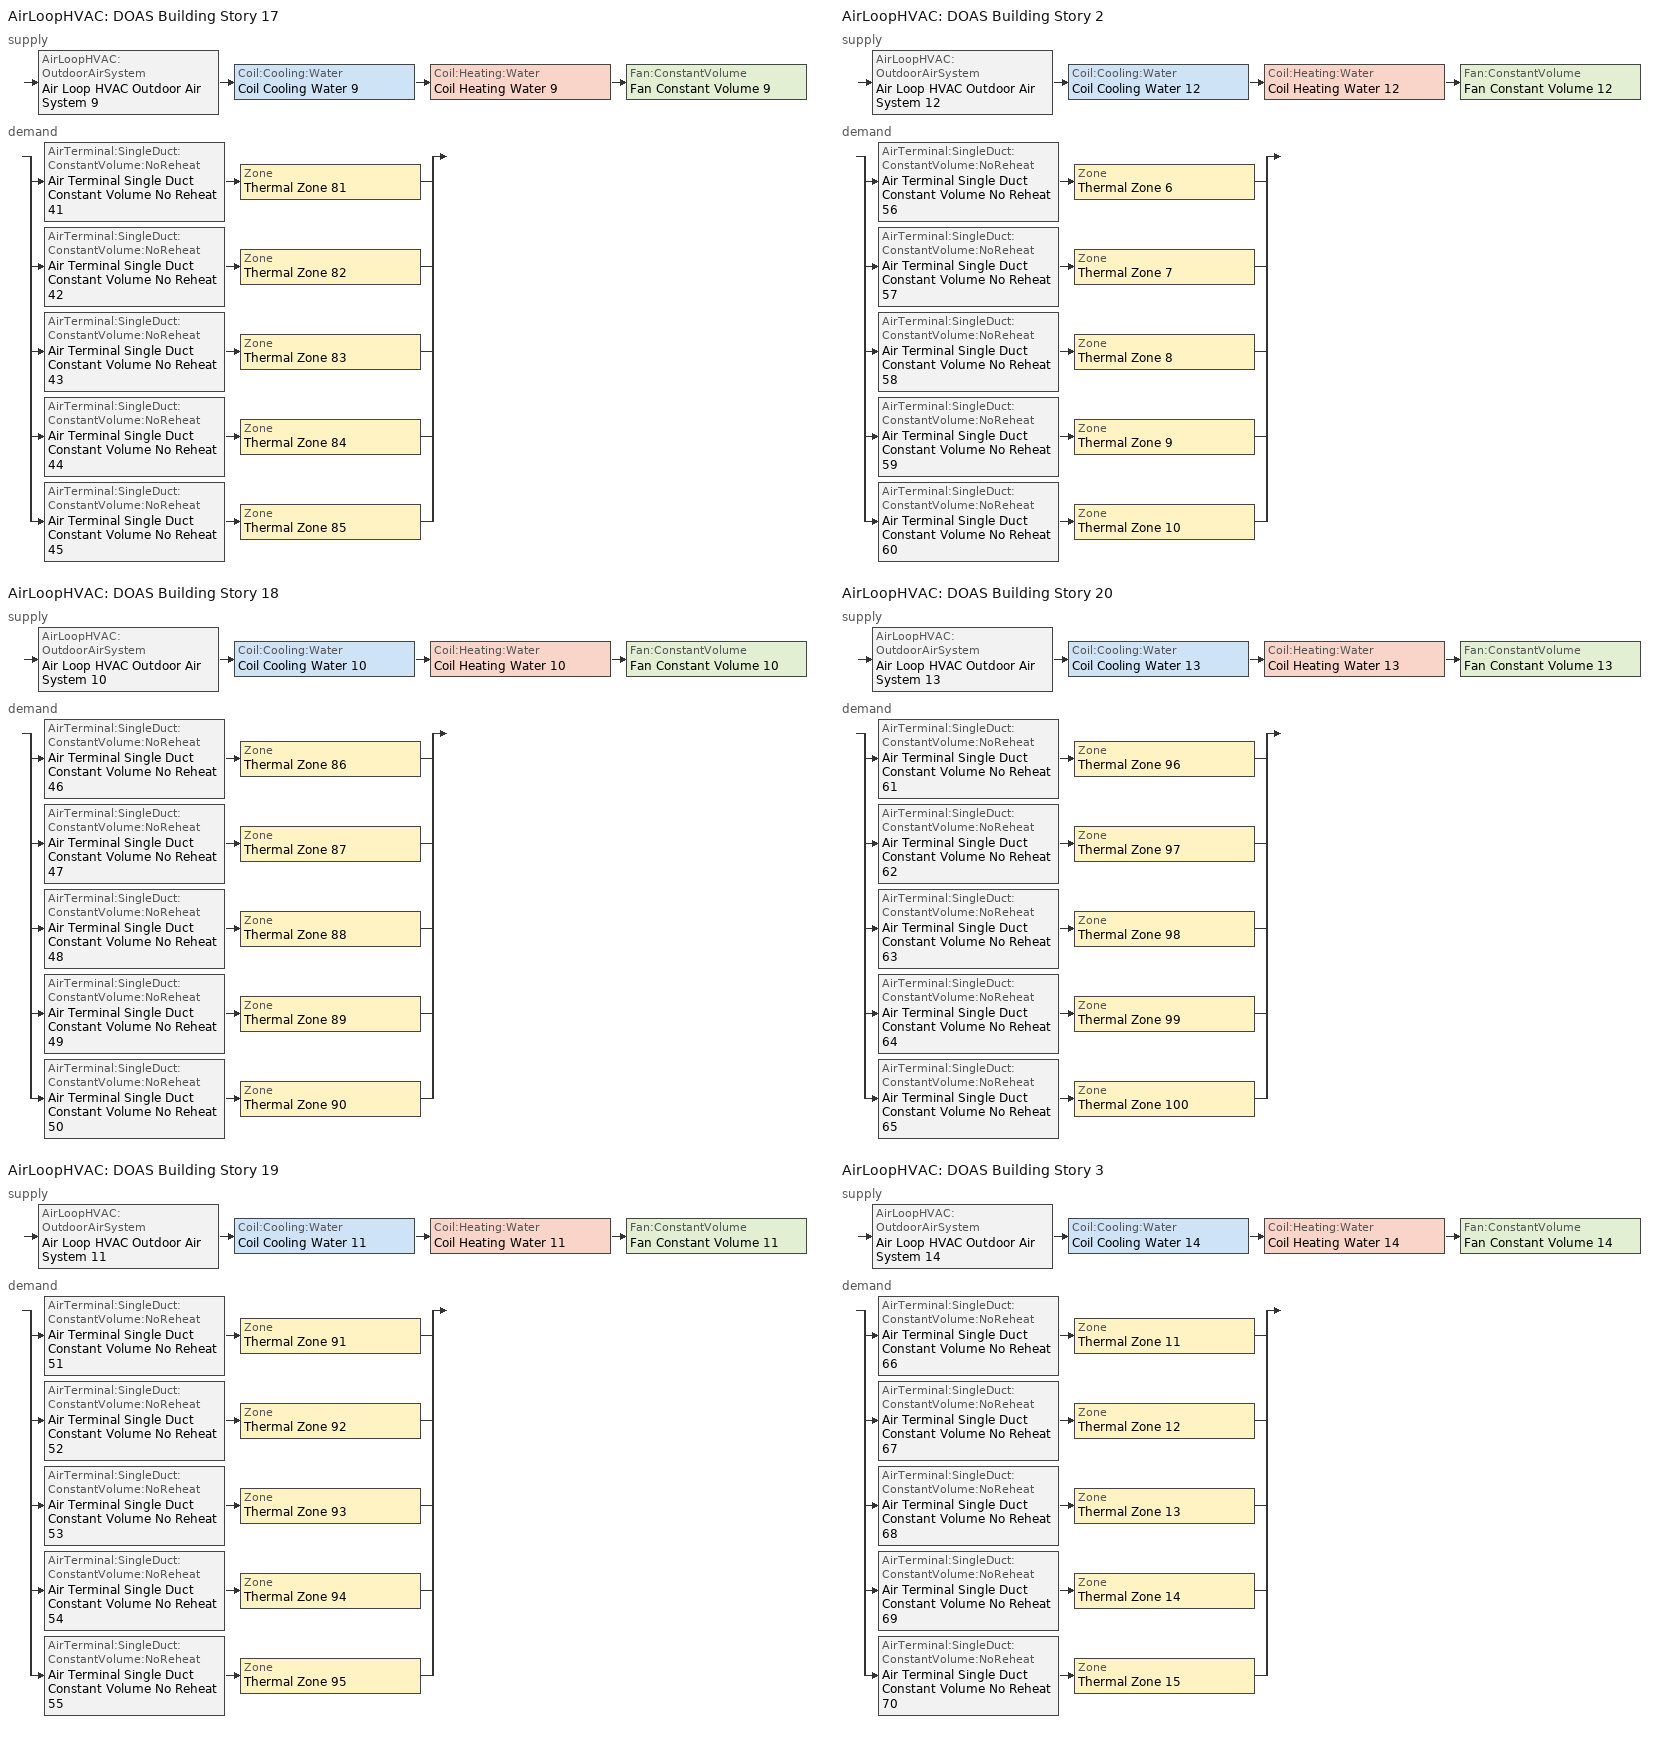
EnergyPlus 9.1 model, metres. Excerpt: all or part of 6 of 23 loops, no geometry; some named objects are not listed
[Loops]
AirLoopHVAC 'DOAS Building Story 17'
 supply: AirLoopHVAC:OutdoorAirSystem 'Air Loop HVAC Outdoor Air System 9' > Coil:Cooling:Water 'Coil Cooling Water 9' > Coil:Heating:Water 'Coil Heating Water 9' > Fan:ConstantVolume 'Fan Constant Volume 9'
 demand: split
  | AirTerminal:SingleDuct:ConstantVolume:NoReheat 'Air Terminal Single Duct Constant Volume No Reheat 41' > Zone 'Thermal Zone 81'
  | AirTerminal:SingleDuct:ConstantVolume:NoReheat 'Air Terminal Single Duct Constant Volume No Reheat 42' > Zone 'Thermal Zone 82'
  | AirTerminal:SingleDuct:ConstantVolume:NoReheat 'Air Terminal Single Duct Constant Volume No Reheat 43' > Zone 'Thermal Zone 83'
  | AirTerminal:SingleDuct:ConstantVolume:NoReheat 'Air Terminal Single Duct Constant Volume No Reheat 44' > Zone 'Thermal Zone 84'
  | AirTerminal:SingleDuct:ConstantVolume:NoReheat 'Air Terminal Single Duct Constant Volume No Reheat 45' > Zone 'Thermal Zone 85'
AirLoopHVAC 'DOAS Building Story 18'
 supply: AirLoopHVAC:OutdoorAirSystem 'Air Loop HVAC Outdoor Air System 10' > Coil:Cooling:Water 'Coil Cooling Water 10' > Coil:Heating:Water 'Coil Heating Water 10' > Fan:ConstantVolume 'Fan Constant Volume 10'
 demand: split
  | AirTerminal:SingleDuct:ConstantVolume:NoReheat 'Air Terminal Single Duct Constant Volume No Reheat 46' > Zone 'Thermal Zone 86'
  | AirTerminal:SingleDuct:ConstantVolume:NoReheat 'Air Terminal Single Duct Constant Volume No Reheat 47' > Zone 'Thermal Zone 87'
  | AirTerminal:SingleDuct:ConstantVolume:NoReheat 'Air Terminal Single Duct Constant Volume No Reheat 48' > Zone 'Thermal Zone 88'
  | AirTerminal:SingleDuct:ConstantVolume:NoReheat 'Air Terminal Single Duct Constant Volume No Reheat 49' > Zone 'Thermal Zone 89'
  | AirTerminal:SingleDuct:ConstantVolume:NoReheat 'Air Terminal Single Duct Constant Volume No Reheat 50' > Zone 'Thermal Zone 90'
AirLoopHVAC 'DOAS Building Story 19'
 supply: AirLoopHVAC:OutdoorAirSystem 'Air Loop HVAC Outdoor Air System 11' > Coil:Cooling:Water 'Coil Cooling Water 11' > Coil:Heating:Water 'Coil Heating Water 11' > Fan:ConstantVolume 'Fan Constant Volume 11'
 demand: split
  | AirTerminal:SingleDuct:ConstantVolume:NoReheat 'Air Terminal Single Duct Constant Volume No Reheat 51' > Zone 'Thermal Zone 91'
  | AirTerminal:SingleDuct:ConstantVolume:NoReheat 'Air Terminal Single Duct Constant Volume No Reheat 52' > Zone 'Thermal Zone 92'
  | AirTerminal:SingleDuct:ConstantVolume:NoReheat 'Air Terminal Single Duct Constant Volume No Reheat 53' > Zone 'Thermal Zone 93'
  | AirTerminal:SingleDuct:ConstantVolume:NoReheat 'Air Terminal Single Duct Constant Volume No Reheat 54' > Zone 'Thermal Zone 94'
  | AirTerminal:SingleDuct:ConstantVolume:NoReheat 'Air Terminal Single Duct Constant Volume No Reheat 55' > Zone 'Thermal Zone 95'
AirLoopHVAC 'DOAS Building Story 2'
 supply: AirLoopHVAC:OutdoorAirSystem 'Air Loop HVAC Outdoor Air System 12' > Coil:Cooling:Water 'Coil Cooling Water 12' > Coil:Heating:Water 'Coil Heating Water 12' > Fan:ConstantVolume 'Fan Constant Volume 12'
 demand: split
  | AirTerminal:SingleDuct:ConstantVolume:NoReheat 'Air Terminal Single Duct Constant Volume No Reheat 56' > Zone 'Thermal Zone 6'
  | AirTerminal:SingleDuct:ConstantVolume:NoReheat 'Air Terminal Single Duct Constant Volume No Reheat 57' > Zone 'Thermal Zone 7'
  | AirTerminal:SingleDuct:ConstantVolume:NoReheat 'Air Terminal Single Duct Constant Volume No Reheat 58' > Zone 'Thermal Zone 8'
  | AirTerminal:SingleDuct:ConstantVolume:NoReheat 'Air Terminal Single Duct Constant Volume No Reheat 59' > Zone 'Thermal Zone 9'
  | AirTerminal:SingleDuct:ConstantVolume:NoReheat 'Air Terminal Single Duct Constant Volume No Reheat 60' > Zone 'Thermal Zone 10'
AirLoopHVAC 'DOAS Building Story 20'
 supply: AirLoopHVAC:OutdoorAirSystem 'Air Loop HVAC Outdoor Air System 13' > Coil:Cooling:Water 'Coil Cooling Water 13' > Coil:Heating:Water 'Coil Heating Water 13' > Fan:ConstantVolume 'Fan Constant Volume 13'
 demand: split
  | AirTerminal:SingleDuct:ConstantVolume:NoReheat 'Air Terminal Single Duct Constant Volume No Reheat 61' > Zone 'Thermal Zone 96'
  | AirTerminal:SingleDuct:ConstantVolume:NoReheat 'Air Terminal Single Duct Constant Volume No Reheat 62' > Zone 'Thermal Zone 97'
  | AirTerminal:SingleDuct:ConstantVolume:NoReheat 'Air Terminal Single Duct Constant Volume No Reheat 63' > Zone 'Thermal Zone 98'
  | AirTerminal:SingleDuct:ConstantVolume:NoReheat 'Air Terminal Single Duct Constant Volume No Reheat 64' > Zone 'Thermal Zone 99'
  | AirTerminal:SingleDuct:ConstantVolume:NoReheat 'Air Terminal Single Duct Constant Volume No Reheat 65' > Zone 'Thermal Zone 100'
AirLoopHVAC 'DOAS Building Story 3'
 supply: AirLoopHVAC:OutdoorAirSystem 'Air Loop HVAC Outdoor Air System 14' > Coil:Cooling:Water 'Coil Cooling Water 14' > Coil:Heating:Water 'Coil Heating Water 14' > Fan:ConstantVolume 'Fan Constant Volume 14'
 demand: split
  | AirTerminal:SingleDuct:ConstantVolume:NoReheat 'Air Terminal Single Duct Constant Volume No Reheat 66' > Zone 'Thermal Zone 11'
  | AirTerminal:SingleDuct:ConstantVolume:NoReheat 'Air Terminal Single Duct Constant Volume No Reheat 67' > Zone 'Thermal Zone 12'
  | AirTerminal:SingleDuct:ConstantVolume:NoReheat 'Air Terminal Single Duct Constant Volume No Reheat 68' > Zone 'Thermal Zone 13'
  | AirTerminal:SingleDuct:ConstantVolume:NoReheat 'Air Terminal Single Duct Constant Volume No Reheat 69' > Zone 'Thermal Zone 14'
  | AirTerminal:SingleDuct:ConstantVolume:NoReheat 'Air Terminal Single Duct Constant Volume No Reheat 70' > Zone 'Thermal Zone 15'
[ZoneControl:Thermostat]
Name | Zone or ZoneList | Control Type Schedule | Control 1
Thermal Zone 10 Thermostat | Thermal Zone 10 | Thermal Zone 10 Thermostat Schedule | Thermostat Setpoint Dual Setpoint 12
Thermal Zone 100 Thermostat | Thermal Zone 100 | Thermal Zone 100 Thermostat Schedule | Thermostat Setpoint Dual Setpoint 5
Thermal Zone 11 Thermostat | Thermal Zone 11 | Thermal Zone 11 Thermostat Schedule | Thermostat Setpoint Dual Setpoint 10
Thermal Zone 12 Thermostat | Thermal Zone 12 | Thermal Zone 12 Thermostat Schedule | Thermostat Setpoint Dual Setpoint 11
Thermal Zone 13 Thermostat | Thermal Zone 13 | Thermal Zone 13 Thermostat Schedule | Thermostat Setpoint Dual Setpoint 9
Thermal Zone 14 Thermostat | Thermal Zone 14 | Thermal Zone 14 Thermostat Schedule | Thermostat Setpoint Dual Setpoint 8
Thermal Zone 15 Thermostat | Thermal Zone 15 | Thermal Zone 15 Thermostat Schedule | Thermostat Setpoint Dual Setpoint 7
Thermal Zone 6 Thermostat | Thermal Zone 6 | Thermal Zone 6 Thermostat Schedule | Thermostat Setpoint Dual Setpoint 18
Thermal Zone 7 Thermostat | Thermal Zone 7 | Thermal Zone 7 Thermostat Schedule | Thermostat Setpoint Dual Setpoint 15
Thermal Zone 8 Thermostat | Thermal Zone 8 | Thermal Zone 8 Thermostat Schedule | Thermostat Setpoint Dual Setpoint 13
Thermal Zone 81 Thermostat | Thermal Zone 81 | Thermal Zone 81 Thermostat Schedule | Thermostat Setpoint Dual Setpoint 22
Thermal Zone 82 Thermostat | Thermal Zone 82 | Thermal Zone 82 Thermostat Schedule | Thermostat Setpoint Dual Setpoint 23
Thermal Zone 83 Thermostat | Thermal Zone 83 | Thermal Zone 83 Thermostat Schedule | Thermostat Setpoint Dual Setpoint 24
Thermal Zone 84 Thermostat | Thermal Zone 84 | Thermal Zone 84 Thermostat Schedule | Thermostat Setpoint Dual Setpoint 25
Thermal Zone 85 Thermostat | Thermal Zone 85 | Thermal Zone 85 Thermostat Schedule | Thermostat Setpoint Dual Setpoint 26
Thermal Zone 86 Thermostat | Thermal Zone 86 | Thermal Zone 86 Thermostat Schedule | Thermostat Setpoint Dual Setpoint 27
Thermal Zone 87 Thermostat | Thermal Zone 87 | Thermal Zone 87 Thermostat Schedule | Thermostat Setpoint Dual Setpoint 28
Thermal Zone 88 Thermostat | Thermal Zone 88 | Thermal Zone 88 Thermostat Schedule | Thermostat Setpoint Dual Setpoint 29
Thermal Zone 89 Thermostat | Thermal Zone 89 | Thermal Zone 89 Thermostat Schedule | Thermostat Setpoint Dual Setpoint 30
Thermal Zone 9 Thermostat | Thermal Zone 9 | Thermal Zone 9 Thermostat Schedule | Thermostat Setpoint Dual Setpoint 14
Thermal Zone 90 Thermostat | Thermal Zone 90 | Thermal Zone 90 Thermostat Schedule | Thermostat Setpoint Dual Setpoint 31
Thermal Zone 91 Thermostat | Thermal Zone 91 | Thermal Zone 91 Thermostat Schedule | Thermostat Setpoint Dual Setpoint 32
Thermal Zone 92 Thermostat | Thermal Zone 92 | Thermal Zone 92 Thermostat Schedule | Thermostat Setpoint Dual Setpoint 33
Thermal Zone 93 Thermostat | Thermal Zone 93 | Thermal Zone 93 Thermostat Schedule | Thermostat Setpoint Dual Setpoint 34
Thermal Zone 94 Thermostat | Thermal Zone 94 | Thermal Zone 94 Thermostat Schedule | Thermostat Setpoint Dual Setpoint 35
Thermal Zone 95 Thermostat | Thermal Zone 95 | Thermal Zone 95 Thermostat Schedule | Thermostat Setpoint Dual Setpoint 36
Thermal Zone 96 Thermostat | Thermal Zone 96 | Thermal Zone 96 Thermostat Schedule | Thermostat Setpoint Dual Setpoint 21
Thermal Zone 97 Thermostat | Thermal Zone 97 | Thermal Zone 97 Thermostat Schedule | Thermostat Setpoint Dual Setpoint 2
Thermal Zone 98 Thermostat | Thermal Zone 98 | Thermal Zone 98 Thermostat Schedule | Thermostat Setpoint Dual Setpoint 3
Thermal Zone 99 Thermostat | Thermal Zone 99 | Thermal Zone 99 Thermostat Schedule | Thermostat Setpoint Dual Setpoint 4
[ThermostatSetpoint:DualSetpoint] Heating Setpoint Temperature Schedule=Medium Office HtgSetp; Cooling Setpoint Temperature Schedule=Medium Office ClgSetp
Thermostat Setpoint Dual Setpoint 12; Thermostat Setpoint Dual Setpoint 5; Thermostat Setpoint Dual Setpoint 10; Thermostat Setpoint Dual Setpoint 11; Thermostat Setpoint Dual Setpoint 9; Thermostat Setpoint Dual Setpoint 8; Thermostat Setpoint Dual Setpoint 7; Thermostat Setpoint Dual Setpoint 18; Thermostat Setpoint Dual Setpoint 15; Thermostat Setpoint Dual Setpoint 13; Thermostat Setpoint Dual Setpoint 22; Thermostat Setpoint Dual Setpoint 23; Thermostat Setpoint Dual Setpoint 24; Thermostat Setpoint Dual Setpoint 25; Thermostat Setpoint Dual Setpoint 26; Thermostat Setpoint Dual Setpoint 27; Thermostat Setpoint Dual Setpoint 28; Thermostat Setpoint Dual Setpoint 29; Thermostat Setpoint Dual Setpoint 30; Thermostat Setpoint Dual Setpoint 14; Thermostat Setpoint Dual Setpoint 31; Thermostat Setpoint Dual Setpoint 32; Thermostat Setpoint Dual Setpoint 33; Thermostat Setpoint Dual Setpoint 34; Thermostat Setpoint Dual Setpoint 35; Thermostat Setpoint Dual Setpoint 36; Thermostat Setpoint Dual Setpoint 21; Thermostat Setpoint Dual Setpoint 2; Thermostat Setpoint Dual Setpoint 3; Thermostat Setpoint Dual Setpoint 4
[AirTerminal:SingleDuct:ConstantVolume:NoReheat] Availability Schedule=Always On Discrete; Maximum Air Flow Rate {m3/s}=AutoSize
Air Terminal Single Duct Constant Volume No Reheat 60; Air Terminal Single Duct Constant Volume No Reheat 65; Air Terminal Single Duct Constant Volume No Reheat 66; Air Terminal Single Duct Constant Volume No Reheat 67; Air Terminal Single Duct Constant Volume No Reheat 68; Air Terminal Single Duct Constant Volume No Reheat 69; Air Terminal Single Duct Constant Volume No Reheat 70; Air Terminal Single Duct Constant Volume No Reheat 56; Air Terminal Single Duct Constant Volume No Reheat 57; Air Terminal Single Duct Constant Volume No Reheat 58; Air Terminal Single Duct Constant Volume No Reheat 41; Air Terminal Single Duct Constant Volume No Reheat 42; Air Terminal Single Duct Constant Volume No Reheat 43; Air Terminal Single Duct Constant Volume No Reheat 44; Air Terminal Single Duct Constant Volume No Reheat 45; Air Terminal Single Duct Constant Volume No Reheat 46; Air Terminal Single Duct Constant Volume No Reheat 47; Air Terminal Single Duct Constant Volume No Reheat 48; Air Terminal Single Duct Constant Volume No Reheat 49; Air Terminal Single Duct Constant Volume No Reheat 59; Air Terminal Single Duct Constant Volume No Reheat 50; Air Terminal Single Duct Constant Volume No Reheat 51; Air Terminal Single Duct Constant Volume No Reheat 52; Air Terminal Single Duct Constant Volume No Reheat 53; Air Terminal Single Duct Constant Volume No Reheat 54; Air Terminal Single Duct Constant Volume No Reheat 55; Air Terminal Single Duct Constant Volume No Reheat 61; Air Terminal Single Duct Constant Volume No Reheat 62; Air Terminal Single Duct Constant Volume No Reheat 63; Air Terminal Single Duct Constant Volume No Reheat 64
[Coil:Cooling:Water] Availability Schedule=Always On Discrete; Design Water Flow Rate {m3/s}=Autosize; Design Air Flow Rate {m3/s}=Autosize; Design Inlet Water Temperature {C}=Autosize; Design Inlet Air Temperature {C}=Autosize; Design Outlet Air Temperature {C}=Autosize; Design Inlet Air Humidity Ratio {kgWater/kgDryAir}=Autosize; Design Outlet Air Humidity Ratio {kgWater/kgDryAir}=Autosize; Type of Analysis=SimpleAnalysis; Heat Exchanger Configuration=CrossFlow
Coil Cooling Water 9; Coil Cooling Water 10; Coil Cooling Water 11; Coil Cooling Water 12; Coil Cooling Water 13; Coil Cooling Water 14
[Coil:Heating:Water] Availability Schedule=Always On Discrete; U-Factor Times Area Value {W/K}=Autosize; Maximum Water Flow Rate {m3/s}=Autosize; Performance Input Method=UFactorTimesAreaAndDesignWaterFlowRate; Rated Capacity {W}=Autosize; Rated Inlet Water Temperature {C}=82.2; Rated Inlet Air Temperature {C}=16.6; Rated Outlet Water Temperature {C}=71.1; Rated Outlet Air Temperature {C}=32.2; Rated Ratio for Air and Water Convection=0.5
Coil Heating Water 9; Coil Heating Water 10; Coil Heating Water 11; Coil Heating Water 12; Coil Heating Water 13; Coil Heating Water 14
[Zone equipment]
Thermal Zone 10: Air Terminal Single Duct Constant Volume No Reheat 60, Zone HVAC Four Pipe Fan Coil 96
Thermal Zone 100: Air Terminal Single Duct Constant Volume No Reheat 65, Zone HVAC Four Pipe Fan Coil 49
Thermal Zone 11: Air Terminal Single Duct Constant Volume No Reheat 66, Zone HVAC Four Pipe Fan Coil 93
Thermal Zone 12: Air Terminal Single Duct Constant Volume No Reheat 67, Zone HVAC Four Pipe Fan Coil 92
Thermal Zone 13: Air Terminal Single Duct Constant Volume No Reheat 68, Zone HVAC Four Pipe Fan Coil 89
Thermal Zone 14: Air Terminal Single Duct Constant Volume No Reheat 69, Zone HVAC Four Pipe Fan Coil 83
Thermal Zone 15: Air Terminal Single Duct Constant Volume No Reheat 70, Zone HVAC Four Pipe Fan Coil 77
Thermal Zone 6: Air Terminal Single Duct Constant Volume No Reheat 56, Zone HVAC Four Pipe Fan Coil 97
Thermal Zone 7: Air Terminal Single Duct Constant Volume No Reheat 57, Zone HVAC Four Pipe Fan Coil 15
Thermal Zone 8: Air Terminal Single Duct Constant Volume No Reheat 58, Zone HVAC Four Pipe Fan Coil 95
Thermal Zone 81: Air Terminal Single Duct Constant Volume No Reheat 41, Zone HVAC Four Pipe Fan Coil 16
Thermal Zone 82: Air Terminal Single Duct Constant Volume No Reheat 42, Zone HVAC Four Pipe Fan Coil 87
Thermal Zone 83: Air Terminal Single Duct Constant Volume No Reheat 43, Zone HVAC Four Pipe Fan Coil 55
Thermal Zone 84: Air Terminal Single Duct Constant Volume No Reheat 44, Zone HVAC Four Pipe Fan Coil 52
Thermal Zone 85: Air Terminal Single Duct Constant Volume No Reheat 45, Zone HVAC Four Pipe Fan Coil 14
Thermal Zone 86: Air Terminal Single Duct Constant Volume No Reheat 46, Zone HVAC Four Pipe Fan Coil 13
Thermal Zone 87: Air Terminal Single Duct Constant Volume No Reheat 47, Zone HVAC Four Pipe Fan Coil 21
Thermal Zone 88: Air Terminal Single Duct Constant Volume No Reheat 48, Zone HVAC Four Pipe Fan Coil 12
Thermal Zone 89: Air Terminal Single Duct Constant Volume No Reheat 49, Zone HVAC Four Pipe Fan Coil 10
Thermal Zone 9: Air Terminal Single Duct Constant Volume No Reheat 59, Zone HVAC Four Pipe Fan Coil 90
Thermal Zone 90: Air Terminal Single Duct Constant Volume No Reheat 50, Zone HVAC Four Pipe Fan Coil 7
Thermal Zone 91: Air Terminal Single Duct Constant Volume No Reheat 51, Zone HVAC Four Pipe Fan Coil 6
Thermal Zone 92: Air Terminal Single Duct Constant Volume No Reheat 52, Zone HVAC Four Pipe Fan Coil 54
Thermal Zone 93: Air Terminal Single Duct Constant Volume No Reheat 53, Zone HVAC Four Pipe Fan Coil 4
Thermal Zone 94: Air Terminal Single Duct Constant Volume No Reheat 54, Zone HVAC Four Pipe Fan Coil 5
Thermal Zone 95: Air Terminal Single Duct Constant Volume No Reheat 55, Zone HVAC Four Pipe Fan Coil 69
Thermal Zone 96: Air Terminal Single Duct Constant Volume No Reheat 61, Zone HVAC Four Pipe Fan Coil 40
Thermal Zone 97: Air Terminal Single Duct Constant Volume No Reheat 62, Zone HVAC Four Pipe Fan Coil 3
Thermal Zone 98: Air Terminal Single Duct Constant Volume No Reheat 63, Zone HVAC Four Pipe Fan Coil 2
Thermal Zone 99: Air Terminal Single Duct Constant Volume No Reheat 64, Zone HVAC Four Pipe Fan Coil 1
[Sizing:Zone] Zone Cooling Design Supply Air Temperature Input Method=SupplyAirTemperature; Zone Cooling Design Supply Air Temperature {C}=14; Zone Cooling Design Supply Air Temperature Difference {deltaC}=11.11; Zone Heating Design Supply Air Temperature Input Method=SupplyAirTemperature; Zone Heating Design Supply Air Temperature {C}=40; Zone Heating Design Supply Air Temperature Difference {deltaC}=11.11; Zone Cooling Design Supply Air Humidity Ratio {kgWater/kgDryAir}=0.0085; Zone Heating Design Supply Air Humidity Ratio {kgWater/kgDryAir}=0.008; Design Specification Outdoor Air Object=90.1-2010 - Office - OpenOffice Ventilation; Zone Heating Sizing Factor=1.25; Zone Cooling Sizing Factor=1.15; Cooling Design Air Flow Method=DesignDay; Cooling Design Air Flow Rate {m3/s}=0; Cooling Minimum Air Flow per Zone Floor Area {m3/s-m2}=0.000762; Cooling Minimum Air Flow {m3/s}=0; Cooling Minimum Air Flow Fraction=0; Heating Design Air Flow Method=DesignDay; Heating Design Air Flow Rate {m3/s}=0; Heating Maximum Air Flow per Zone Floor Area {m3/s-m2}=0.002032; Heating Maximum Air Flow {m3/s}=0.141576; Heating Maximum Air Flow Fraction=0.3; Account for Dedicated Outdoor Air System=No
Name | Design Specification Zone Air Distribution Object
Thermal Zone 10 | Thermal Zone 10 Design Spec Zone Air Dist
Thermal Zone 100 | Thermal Zone 100 Design Spec Zone Air Dist
Thermal Zone 11 | Thermal Zone 11 Design Spec Zone Air Dist
Thermal Zone 12 | Thermal Zone 12 Design Spec Zone Air Dist
Thermal Zone 13 | Thermal Zone 13 Design Spec Zone Air Dist
Thermal Zone 14 | Thermal Zone 14 Design Spec Zone Air Dist
Thermal Zone 15 | Thermal Zone 15 Design Spec Zone Air Dist
Thermal Zone 6 | Thermal Zone 6 Design Spec Zone Air Dist
Thermal Zone 7 | Thermal Zone 7 Design Spec Zone Air Dist
Thermal Zone 8 | Thermal Zone 8 Design Spec Zone Air Dist
Thermal Zone 81 | Thermal Zone 81 Design Spec Zone Air Dist
Thermal Zone 82 | Thermal Zone 82 Design Spec Zone Air Dist
Thermal Zone 83 | Thermal Zone 83 Design Spec Zone Air Dist
Thermal Zone 84 | Thermal Zone 84 Design Spec Zone Air Dist
Thermal Zone 85 | Thermal Zone 85 Design Spec Zone Air Dist
Thermal Zone 86 | Thermal Zone 86 Design Spec Zone Air Dist
Thermal Zone 87 | Thermal Zone 87 Design Spec Zone Air Dist
Thermal Zone 88 | Thermal Zone 88 Design Spec Zone Air Dist
Thermal Zone 89 | Thermal Zone 89 Design Spec Zone Air Dist
Thermal Zone 9 | Thermal Zone 9 Design Spec Zone Air Dist
Thermal Zone 90 | Thermal Zone 90 Design Spec Zone Air Dist
Thermal Zone 91 | Thermal Zone 91 Design Spec Zone Air Dist
Thermal Zone 92 | Thermal Zone 92 Design Spec Zone Air Dist
Thermal Zone 93 | Thermal Zone 93 Design Spec Zone Air Dist
Thermal Zone 94 | Thermal Zone 94 Design Spec Zone Air Dist
Thermal Zone 95 | Thermal Zone 95 Design Spec Zone Air Dist
Thermal Zone 96 | Thermal Zone 96 Design Spec Zone Air Dist
Thermal Zone 97 | Thermal Zone 97 Design Spec Zone Air Dist
Thermal Zone 98 | Thermal Zone 98 Design Spec Zone Air Dist
Thermal Zone 99 | Thermal Zone 99 Design Spec Zone Air Dist
[DesignSpecification:ZoneAirDistribution] Zone Air Distribution Effectiveness in Cooling Mode=1; Zone Air Distribution Effectiveness in Heating Mode=1
Thermal Zone 10 Design Spec Zone Air Dist; Thermal Zone 100 Design Spec Zone Air Dist; Thermal Zone 11 Design Spec Zone Air Dist; Thermal Zone 12 Design Spec Zone Air Dist; Thermal Zone 13 Design Spec Zone Air Dist; Thermal Zone 14 Design Spec Zone Air Dist; Thermal Zone 15 Design Spec Zone Air Dist; Thermal Zone 6 Design Spec Zone Air Dist; Thermal Zone 7 Design Spec Zone Air Dist; Thermal Zone 8 Design Spec Zone Air Dist; Thermal Zone 81 Design Spec Zone Air Dist; Thermal Zone 82 Design Spec Zone Air Dist; Thermal Zone 83 Design Spec Zone Air Dist; Thermal Zone 84 Design Spec Zone Air Dist; Thermal Zone 85 Design Spec Zone Air Dist; Thermal Zone 86 Design Spec Zone Air Dist; Thermal Zone 87 Design Spec Zone Air Dist; Thermal Zone 88 Design Spec Zone Air Dist; Thermal Zone 89 Design Spec Zone Air Dist; Thermal Zone 9 Design Spec Zone Air Dist; Thermal Zone 90 Design Spec Zone Air Dist; Thermal Zone 91 Design Spec Zone Air Dist; Thermal Zone 92 Design Spec Zone Air Dist; Thermal Zone 93 Design Spec Zone Air Dist; Thermal Zone 94 Design Spec Zone Air Dist; Thermal Zone 95 Design Spec Zone Air Dist; Thermal Zone 96 Design Spec Zone Air Dist; Thermal Zone 97 Design Spec Zone Air Dist; Thermal Zone 98 Design Spec Zone Air Dist; Thermal Zone 99 Design Spec Zone Air Dist
[Controller:MechanicalVentilation] Availability Schedule=Always On Discrete; Demand Controlled Ventilation=No; System Outdoor Air Method=ZoneSum; Design Specification Outdoor Air Object Name 1=90.1-2010 - Office - OpenOffice Ventilation; Design Specification Outdoor Air Object Name 2=90.1-2010 - Office - OpenOffice Ventilation; Design Specification Outdoor Air Object Name 3=90.1-2010 - Office - OpenOffice Ventilation; Design Specification Outdoor Air Object Name 4=90.1-2010 - Office - OpenOffice Ventilation; Design Specification Outdoor Air Object Name 5=90.1-2010 - Office - OpenOffice Ventilation
Name | Zone 1 | Design Specification Zone Air Distribution Object Name 1 | Zone 2 | Design Specification Zone Air Distribution Object Name 2 | Zone 3 | Design Specification Zone Air Distribution Object Name 3 | Zone 4 | Design Specification Zone Air Distribution Object Name 4 | Zone 5 | Design Specification Zone Air Distribution Object Name 5
Controller Mechanical Ventilation 12 | Thermal Zone 10 | Thermal Zone 10 Design Spec Zone Air Dist | Thermal Zone 6 | Thermal Zone 6 Design Spec Zone Air Dist | Thermal Zone 7 | Thermal Zone 7 Design Spec Zone Air Dist | Thermal Zone 8 | Thermal Zone 8 Design Spec Zone Air Dist | Thermal Zone 9 | Thermal Zone 9 Design Spec Zone Air Dist
Controller Mechanical Ventilation 13 | Thermal Zone 100 | Thermal Zone 100 Design Spec Zone Air Dist | Thermal Zone 96 | Thermal Zone 96 Design Spec Zone Air Dist | Thermal Zone 97 | Thermal Zone 97 Design Spec Zone Air Dist | Thermal Zone 98 | Thermal Zone 98 Design Spec Zone Air Dist | Thermal Zone 99 | Thermal Zone 99 Design Spec Zone Air Dist
Controller Mechanical Ventilation 14 | Thermal Zone 11 | Thermal Zone 11 Design Spec Zone Air Dist | Thermal Zone 12 | Thermal Zone 12 Design Spec Zone Air Dist | Thermal Zone 13 | Thermal Zone 13 Design Spec Zone Air Dist | Thermal Zone 14 | Thermal Zone 14 Design Spec Zone Air Dist | Thermal Zone 15 | Thermal Zone 15 Design Spec Zone Air Dist
Controller Mechanical Ventilation 9 | Thermal Zone 81 | Thermal Zone 81 Design Spec Zone Air Dist | Thermal Zone 82 | Thermal Zone 82 Design Spec Zone Air Dist | Thermal Zone 83 | Thermal Zone 83 Design Spec Zone Air Dist | Thermal Zone 84 | Thermal Zone 84 Design Spec Zone Air Dist | Thermal Zone 85 | Thermal Zone 85 Design Spec Zone Air Dist
Controller Mechanical Ventilation 10 | Thermal Zone 86 | Thermal Zone 86 Design Spec Zone Air Dist | Thermal Zone 87 | Thermal Zone 87 Design Spec Zone Air Dist | Thermal Zone 88 | Thermal Zone 88 Design Spec Zone Air Dist | Thermal Zone 89 | Thermal Zone 89 Design Spec Zone Air Dist | Thermal Zone 90 | Thermal Zone 90 Design Spec Zone Air Dist
Controller Mechanical Ventilation 11 | Thermal Zone 91 | Thermal Zone 91 Design Spec Zone Air Dist | Thermal Zone 92 | Thermal Zone 92 Design Spec Zone Air Dist | Thermal Zone 93 | Thermal Zone 93 Design Spec Zone Air Dist | Thermal Zone 94 | Thermal Zone 94 Design Spec Zone Air Dist | Thermal Zone 95 | Thermal Zone 95 Design Spec Zone Air Dist
[DesignSpecification:OutdoorAir]
90.1-2010 - Office - OpenOffice Ventilation: Outdoor Air Method=Sum; Outdoor Air Flow per Person {m3/s-person}=0.00235974; Outdoor Air Flow per Zone Floor Area {m3/s-m2}=0.0003048; Outdoor Air Flow per Zone {m3/s}=0; Outdoor Air Flow Air Changes per Hour {1/hr}=0
[AirLoopHVAC] Design Supply Air Flow Rate {m3/s}=AutoSize
DOAS Building Story 17; DOAS Building Story 18; DOAS Building Story 19; DOAS Building Story 2; DOAS Building Story 20; DOAS Building Story 3
[Sizing:System] Type of Load to Size On=VentilationRequirement; Design Outdoor Air Flow Rate {m3/s}=Autosize; Central Heating Maximum System Air Flow Ratio=1; Preheat Design Temperature {C}=7; Preheat Design Humidity Ratio {kgWater/kgDryAir}=0.008; Precool Design Temperature {C}=12.8; Precool Design Humidity Ratio {kgWater/kgDryAir}=0.008; Central Cooling Design Supply Air Temperature {C}=12.8; Central Heating Design Supply Air Temperature {C}=40; Type of Zone Sum to Use=NonCoincident; 100% Outdoor Air in Cooling=Yes; 100% Outdoor Air in Heating=Yes; Central Cooling Design Supply Air Humidity Ratio {kgWater/kgDryAir}=0.0085; Central Heating Design Supply Air Humidity Ratio {kgWater/kgDryAir}=0.008; Cooling Supply Air Flow Rate Method=DesignDay; Cooling Supply Air Flow Rate {m3/s}=0; Cooling Supply Air Flow Rate Per Floor Area {m3/s-m2}=0.00996765; Cooling Fraction of Autosized Cooling Supply Air Flow Rate=1; Cooling Supply Air Flow Rate Per Unit Cooling Capacity {m3/s-W}=3.94755e-05; Heating Supply Air Flow Rate Method=DesignDay; Heating Supply Air Flow Rate {m3/s}=0; Heating Supply Air Flow Rate Per Floor Area {m3/s-m2}=0.00996765; Heating Fraction of Autosized Heating Supply Air Flow Rate=1; Heating Fraction of Autosized Cooling Supply Air Flow Rate=1; Heating Supply Air Flow Rate Per Unit Heating Capacity {m3/s-W}=3.15882e-05; System Outdoor Air Method=VentilationRateProcedure; Zone Maximum Outdoor Air Fraction=1; Cooling Design Capacity Method=CoolingDesignCapacity; Cooling Design Capacity {W}=Autosize; Cooling Design Capacity Per Floor Area {W/m2}=234.7; Fraction of Autosized Cooling Design Capacity=1; Heating Design Capacity Method=HeatingDesignCapacity; Heating Design Capacity {W}=Autosize; Heating Design Capacity Per Floor Area {W/m2}=157; Fraction of Autosized Heating Design Capacity=1; Central Cooling Capacity Control Method=OnOff
DOAS Building Story 17; DOAS Building Story 18; DOAS Building Story 19; DOAS Building Story 2; DOAS Building Story 20; DOAS Building Story 3
[Controller:WaterCoil] Control Variable=Temperature; Actuator Variable=Flow; Controller Convergence Tolerance {deltaC}=Autosize; Maximum Actuated Flow {m3/s}=Autosize; Minimum Actuated Flow {m3/s}=0
Name | Action
Controller Water Coil 18; Controller Water Coil 20; Controller Water Coil 22; Controller Water Coil 24; Controller Water Coil 26; Controller Water Coil 28 | Reverse
Controller Water Coil 17; Controller Water Coil 19; Controller Water Coil 21; Controller Water Coil 23; Controller Water Coil 25; Controller Water Coil 27 | Normal
[Controller:OutdoorAir] Minimum Outdoor Air Flow Rate {m3/s}=Autosize; Maximum Outdoor Air Flow Rate {m3/s}=Autosize; Economizer Control Type=NoEconomizer; Economizer Control Action Type=ModulateFlow; Economizer Maximum Limit Dry-Bulb Temperature {C}=28; Economizer Maximum Limit Enthalpy {J/kg}=64000; Economizer Minimum Limit Dry-Bulb Temperature {C}=-100; Lockout Type=NoLockout; Minimum Limit Type=FixedMinimum; Minimum Fraction of Outdoor Air Schedule=Always On Discrete; Maximum Fraction of Outdoor Air Schedule=Always On Discrete; High Humidity Control=No; Control High Indoor Humidity Based on Outdoor Humidity Ratio=Yes; Heat Recovery Bypass Control Type=BypassWhenOAFlowGreaterThanMinimum
Name | Mechanical Ventilation Controller
Controller Outdoor Air 9 | Controller Mechanical Ventilation 9
Controller Outdoor Air 10 | Controller Mechanical Ventilation 10
Controller Outdoor Air 11 | Controller Mechanical Ventilation 11
Controller Outdoor Air 12 | Controller Mechanical Ventilation 12
Controller Outdoor Air 13 | Controller Mechanical Ventilation 13
Controller Outdoor Air 14 | Controller Mechanical Ventilation 14
[SetpointManager:MixedAir] Control Variable=Temperature
Node 366 OS Default SPM; Node 363 OS Default SPM; Node 360 OS Default SPM; Node 394 OS Default SPM; Node 391 OS Default SPM; Node 388 OS Default SPM; Node 422 OS Default SPM; Node 419 OS Default SPM; Node 416 OS Default SPM; Node 450 OS Default SPM; Node 447 OS Default SPM; Node 444 OS Default SPM; Node 478 OS Default SPM; Node 475 OS Default SPM; Node 472 OS Default SPM; Node 506 OS Default SPM; Node 503 OS Default SPM; Node 500 OS Default SPM
[Fan:ConstantVolume] Availability Schedule=AEDG Office Ventilation Schedule; Fan Total Efficiency=0.6; Pressure Rise {Pa}=500; Maximum Flow Rate {m3/s}=AutoSize; Motor Efficiency=0.9; Motor In Airstream Fraction=1
Fan Constant Volume 9; Fan Constant Volume 10; Fan Constant Volume 11; Fan Constant Volume 12; Fan Constant Volume 13; Fan Constant Volume 14
[SetpointManager:Scheduled] Control Variable=Temperature; Schedule=AEDG DOAS Temperature Setpoint Schedule
Setpoint Manager Scheduled 11; Setpoint Manager Scheduled 12; Setpoint Manager Scheduled 13; Setpoint Manager Scheduled 14; Setpoint Manager Scheduled 15; Setpoint Manager Scheduled 16
[Schedule:Compact]
Thermal Zone 10 Thermostat Schedule; Thermal Zone 100 Thermostat Schedule; Thermal Zone 11 Thermostat Schedule; Thermal Zone 12 Thermostat Schedule; Thermal Zone 13 Thermostat Schedule; Thermal Zone 14 Thermostat Schedule; Thermal Zone 15 Thermostat Schedule; Thermal Zone 6 Thermostat Schedule; Thermal Zone 7 Thermostat Schedule; Thermal Zone 8 Thermostat Schedule; Thermal Zone 81 Thermostat Schedule; Thermal Zone 82 Thermostat Schedule; Thermal Zone 83 Thermostat Schedule; Thermal Zone 84 Thermostat Schedule; Thermal Zone 85 Thermostat Schedule; Thermal Zone 86 Thermostat Schedule; Thermal Zone 87 Thermostat Schedule; Thermal Zone 88 Thermostat Schedule; Thermal Zone 89 Thermostat Schedule; Thermal Zone 9 Thermostat Schedule; Thermal Zone 90 Thermostat Schedule; Thermal Zone 91 Thermostat Schedule; Thermal Zone 92 Thermostat Schedule; Thermal Zone 93 Thermostat Schedule; Thermal Zone 94 Thermostat Schedule; Thermal Zone 95 Thermostat Schedule; Thermal Zone 96 Thermostat Schedule; Thermal Zone 97 Thermostat Schedule; Thermal Zone 98 Thermostat Schedule; Thermal Zone 99 Thermostat Schedule: Through: 12/31, For: AllDays, Until: 24:00, 4
[Schedule:Day:Interval]
Medium Office HtgSetp Rule 1 Day Schedule; Medium Office HtgSetp Summer Design Day: No, 24:00, 15.6
Medium Office HtgSetp Default Schedule: No, 06:00, 15.6, 22:00, 21, 24:00, 15.6
Medium Office HtgSetp Rule 2 Day Schedule: No, 06:00, 15.6, 18:00, 21, 24:00, 15.6
Medium Office HtgSetp Winter Design Day: No, 24:00, 21
Medium Office ClgSetp Rule 1 Day Schedule; Medium Office ClgSetp Winter Design Day: No, 24:00, 26.7
Medium Office ClgSetp Default Schedule; Medium Office ClgSetp Summer Design Day: No, 06:00, 26.7, 22:00, 24, 24:00, 26.7
Medium Office ClgSetp Rule 2 Day Schedule: No, 06:00, 26.7, 18:00, 24, 24:00, 26.7
AEDG DOAS Temperature Setpoint Schedule All Days: No, 24:00, 20
AEDG Office Ventilation Schedule Saturday: No, 07:00, 0, 18:00, 1, 24:00, 0
AEDG Office Ventilation Schedule Summer Design Day; AEDG Office Ventilation Schedule Winter Design Day: No, 24:00, 1
AEDG Office Ventilation Schedule Sunday: No, 24:00, 0
AEDG Office Ventilation Schedule Weekday: No, 07:00, 0, 22:00, 1, 24:00, 0
[Schedule:Week:Daily]
Medium Office HtgSetp Week Rule - Jan1-Dec31: Medium Office HtgSetp Rule 1 Day Schedule, Medium Office HtgSetp Default Schedule, Medium Office HtgSetp Default Schedule, Medium Office HtgSetp Default Schedule, Medium Office HtgSetp Default Schedule, Medium Office HtgSetp Default Schedule, Medium Office HtgSetp Rule 2 Day Schedule, Medium Office HtgSetp Default Schedule, Medium Office HtgSetp Summer Design Day, Medium Office HtgSetp Winter Design Day, Medium Office HtgSetp Default Schedule, Medium Office HtgSetp Default Schedule
Medium Office ClgSetp Week Rule - Jan1-Dec31: Medium Office ClgSetp Rule 1 Day Schedule, Medium Office ClgSetp Default Schedule, Medium Office ClgSetp Default Schedule, Medium Office ClgSetp Default Schedule, Medium Office ClgSetp Default Schedule, Medium Office ClgSetp Default Schedule, Medium Office ClgSetp Rule 2 Day Schedule, Medium Office ClgSetp Default Schedule, Medium Office ClgSetp Summer Design Day, Medium Office ClgSetp Winter Design Day, Medium Office ClgSetp Default Schedule, Medium Office ClgSetp Default Schedule
AEDG DOAS Temperature Setpoint Schedule Week Rule - Jan1-Dec31: AEDG DOAS Temperature Setpoint Schedule All Days, AEDG DOAS Temperature Setpoint Schedule All Days, AEDG DOAS Temperature Setpoint Schedule All Days, AEDG DOAS Temperature Setpoint Schedule All Days, AEDG DOAS Temperature Setpoint Schedule All Days, AEDG DOAS Temperature Setpoint Schedule All Days, AEDG DOAS Temperature Setpoint Schedule All Days, AEDG DOAS Temperature Setpoint Schedule All Days, AEDG DOAS Temperature Setpoint Schedule All Days, AEDG DOAS Temperature Setpoint Schedule All Days, AEDG DOAS Temperature Setpoint Schedule All Days, AEDG DOAS Temperature Setpoint Schedule All Days
AEDG Office Ventilation Schedule Week Rule - Jan1-Dec31: AEDG Office Ventilation Schedule Sunday, AEDG Office Ventilation Schedule Weekday, AEDG Office Ventilation Schedule Weekday, AEDG Office Ventilation Schedule Weekday, AEDG Office Ventilation Schedule Weekday, AEDG Office Ventilation Schedule Weekday, AEDG Office Ventilation Schedule Saturday, AEDG Office Ventilation Schedule Weekday, AEDG Office Ventilation Schedule Summer Design Day, AEDG Office Ventilation Schedule Winter Design Day, AEDG Office Ventilation Schedule Weekday, AEDG Office Ventilation Schedule Weekday
[Schedule:Year]
Medium Office HtgSetp: Medium Office HtgSetp Week Rule - Jan1-Dec31, 1, 1, 12, 31
Medium Office ClgSetp: Medium Office ClgSetp Week Rule - Jan1-Dec31, 1, 1, 12, 31
AEDG DOAS Temperature Setpoint Schedule: AEDG DOAS Temperature Setpoint Schedule Week Rule - Jan1-Dec31, 1, 1, 12, 31
AEDG Office Ventilation Schedule: AEDG Office Ventilation Schedule Week Rule - Jan1-Dec31, 1, 1, 12, 31
[Schedule:Constant]
Always On Discrete: OnOff, 1
